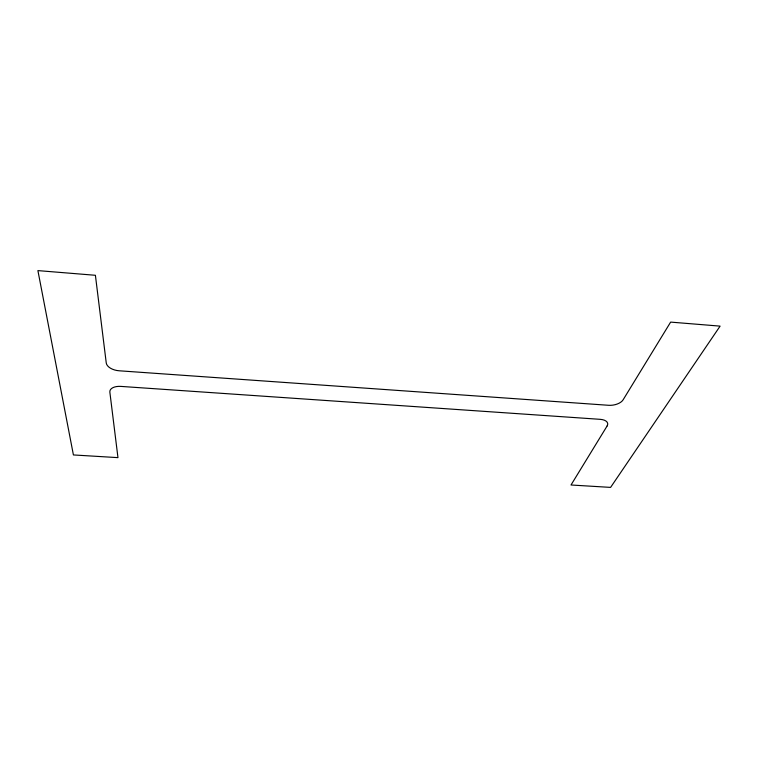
<?xml version="1.0" encoding="UTF-8"?>
<svg xmlns="http://www.w3.org/2000/svg" width="758" height="758" viewBox="0 0 758 758"><rect width="100%" height="100%" fill="white"/><g stroke="black" fill="none" stroke-linecap="round" stroke-linejoin="round"><path stroke-width="1.14" d="M607.149 425.92L571.011 484.997L610.597 487.394L720.1 326.13L670.64 322.103L623.104 399.826A11.541 6.14 -9.3 0 1 608.608 405.293L119.167 370.785A12.28 6.888 8.9 0 1 106.253 362.978L95.404 275.287L37.9 270.606L73.412 454.942L117.964 457.633L109.853 392.132A11.777 6.358 8.1 0 1 120.844 386.4L600.241 419.335A11.067 5.704 -8.3 0 1 607.149 425.92"/></g></svg>
